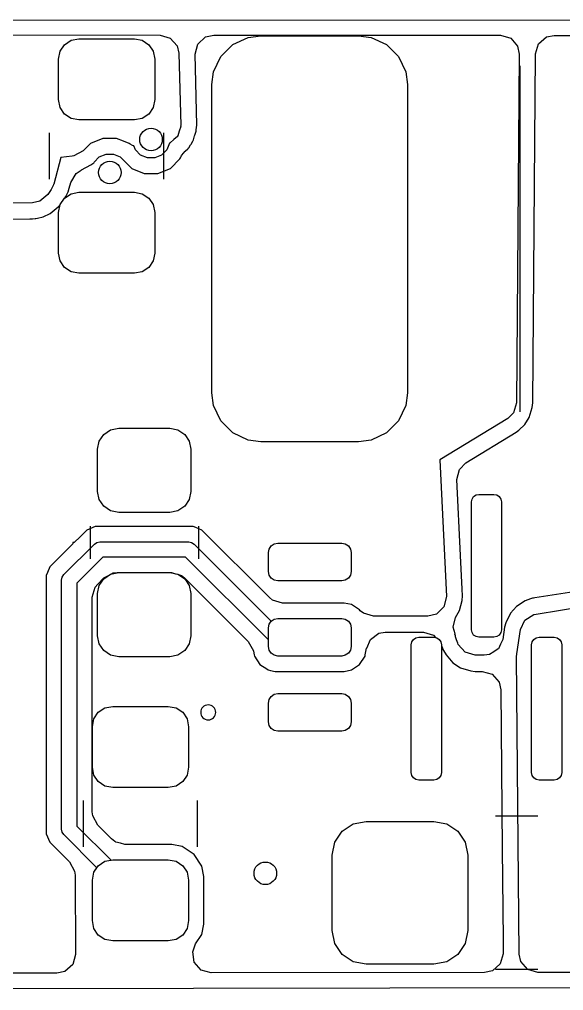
# Model space of a CAD drawing. Extents: x -28 to 34.6, y -6.7 to 48.3.
# Drawn here: x -17.82 to -14.2, y 41.79 to 48.25 of the extents above; entities that cross this region are included whole.
import ezdxf

# ---------------------------------------------------------------- set-up
doc = ezdxf.new("R2010")
doc.units = 0
doc.layers.add('BLACK', color=7, linetype='CONTINUOUS')

msp = doc.modelspace()

# ---------------------------------------------------------------- linework, layer by layer
at = {"layer": 'BLACK', "linetype": 'CONTINUOUS'}
for p, q in [((-21.654562, 48.2501), (-9.715668, 48.241502)), ((-18.665668, 48.147449), (-16.884379, 48.146166)), ((-17.47733, 48.111226), (-17.425668, 48.121502)), ((-17.47733, 48.111226), (-17.425668, 48.121502)), ((-17.425668, 48.121502), (-17.055668, 48.121502)), ((-17.425668, 48.121502), (-17.055668, 48.121502)), ((-17.055668, 48.121502), (-17.004006, 48.111226)), ((-17.055668, 48.121502), (-17.004006, 48.111226)), ((-16.884379, 48.146166), (-16.817359, 48.126434)), ((-16.817359, 48.126434), (-16.771643, 48.073597)), ((-16.635215, 48.086321), (-16.583572, 48.133382)), ((-16.583572, 48.133382), (-16.529172, 48.14591)), ((-16.529172, 48.14591), (-14.621483, 48.144536)), ((-16.40208, 48.082726), (-16.299784, 48.130428)), ((-16.40208, 48.082726), (-16.299784, 48.130428)), ((-16.299784, 48.130428), (-16.215668, 48.141502)), ((-16.299784, 48.130428), (-16.215668, 48.141502)), ((-16.215668, 48.141502), (-15.565668, 48.141502)), ((-16.215668, 48.141502), (-15.565668, 48.141502)), ((-15.565668, 48.141502), (-15.481552, 48.130428)), ((-15.565668, 48.141502), (-15.481552, 48.130428)), ((-15.481552, 48.130428), (-15.379256, 48.082726)), ((-15.481552, 48.130428), (-15.379256, 48.082726)), ((-14.621483, 48.144536), (-14.554459, 48.124803)), ((-14.554459, 48.124803), (-14.508743, 48.071966)), ((-14.370272, 48.088108), (-14.317123, 48.133461)), ((-14.317123, 48.133461), (-14.266382, 48.14428)), ((-14.266382, 48.14428), (-11.778798, 48.142489)), ((-17.550392, 48.038164), (-17.521127, 48.081961)), ((-17.550392, 48.038164), (-17.521127, 48.081961)), ((-17.521127, 48.081961), (-17.47733, 48.111226)), ((-17.521127, 48.081961), (-17.47733, 48.111226)), ((-17.004006, 48.111226), (-16.960209, 48.081961)), ((-17.004006, 48.111226), (-16.960209, 48.081961)), ((-16.960209, 48.081961), (-16.930944, 48.038164)), ((-16.960209, 48.081961), (-16.930944, 48.038164)), ((-16.771643, 48.073597), (-16.760513, 48.025266)), ((-16.653218, 48.018813), (-16.635215, 48.086321)), ((-16.481892, 48.002914), (-16.40208, 48.082726)), ((-16.481892, 48.002914), (-16.40208, 48.082726)), ((-15.379256, 48.082726), (-15.299444, 48.002914)), ((-15.379256, 48.082726), (-15.299444, 48.002914)), ((-14.508743, 48.071966), (-14.497578, 48.019597)), ((-14.390463, 48.021219), (-14.370272, 48.088108)), ((-17.560668, 47.986502), (-17.550392, 48.038164)), ((-17.560668, 47.986502), (-17.550392, 48.038164)), ((-16.930944, 48.038164), (-16.920668, 47.986502)), ((-16.930944, 48.038164), (-16.920668, 47.986502)), ((-16.760513, 48.025266), (-16.748474, 47.54372)), ((-16.641407, 47.546397), (-16.653218, 48.018813)), ((-16.529594, 47.900618), (-16.481892, 48.002914)), ((-16.529594, 47.900618), (-16.481892, 48.002914)), ((-15.299444, 48.002914), (-15.251742, 47.900618)), ((-15.299444, 48.002914), (-15.251742, 47.900618)), ((-14.497578, 48.019597), (-14.515145, 45.700622)), ((-14.408048, 45.699811), (-14.390481, 48.018786)), ((-14.390482, 48.01879), (-14.390463, 48.021219)), ((-14.390481, 48.018786), (-14.390482, 48.01879)), ((-17.560668, 47.716502), (-17.560668, 47.986502)), ((-17.560668, 47.716502), (-17.560668, 47.986502)), ((-16.920668, 47.986502), (-16.920668, 47.716502)), ((-16.920668, 47.986502), (-16.920668, 47.716502)), ((-14.490668, 45.641502), (-14.490668, 47.941502)), ((-16.540668, 47.816502), (-16.529594, 47.900618)), ((-16.540668, 47.816502), (-16.529594, 47.900618)), ((-15.251742, 47.900618), (-15.240668, 47.816502)), ((-15.251742, 47.900618), (-15.240668, 47.816502)), ((-16.540668, 45.766502), (-16.540668, 47.816502)), ((-16.540668, 45.766502), (-16.540668, 47.816502)), ((-15.240668, 47.816502), (-15.240668, 45.766502)), ((-15.240668, 47.816502), (-15.240668, 45.766502)), ((-17.550392, 47.66484), (-17.560668, 47.716502)), ((-17.550392, 47.66484), (-17.560668, 47.716502)), ((-17.521127, 47.621043), (-17.550392, 47.66484)), ((-17.521127, 47.621043), (-17.550392, 47.66484)), ((-16.930944, 47.66484), (-16.960209, 47.621043)), ((-16.930944, 47.66484), (-16.960209, 47.621043)), ((-16.920668, 47.716502), (-16.930944, 47.66484)), ((-16.920668, 47.716502), (-16.930944, 47.66484)), ((-17.47733, 47.591778), (-17.521127, 47.621043)), ((-17.47733, 47.591778), (-17.521127, 47.621043)), ((-16.960209, 47.621043), (-17.004006, 47.591778)), ((-16.960209, 47.621043), (-17.004006, 47.591778)), ((-17.425668, 47.581502), (-17.47733, 47.591778)), ((-17.425668, 47.581502), (-17.47733, 47.591778)), ((-17.055668, 47.581502), (-17.425668, 47.581502)), ((-17.055668, 47.581502), (-17.425668, 47.581502)), ((-17.004006, 47.591778), (-17.055668, 47.581502)), ((-17.004006, 47.591778), (-17.055668, 47.581502)), ((-16.748456, 47.538333), (-16.758145, 47.507455)), ((-16.748474, 47.54372), (-16.749193, 47.541025)), ((-16.749193, 47.541025), (-16.748456, 47.538333)), ((-16.644993, 47.516112), (-16.641407, 47.546397)), ((-17.620668, 47.187861), (-17.620668, 47.495143)), ((-16.860668, 47.187861), (-16.860668, 47.495143)), ((-16.769374, 47.471668), (-16.794218, 47.450932)), ((-16.768539, 47.474332), (-16.769374, 47.471668)), ((-16.766477, 47.47621), (-16.768539, 47.474332)), ((-16.758145, 47.507455), (-16.766477, 47.47621)), ((-16.662993, 47.448614), (-16.655944, 47.475051)), ((-16.655944, 47.475051), (-16.654454, 47.480183)), ((-16.654454, 47.480183), (-16.64627, 47.506265)), ((-16.646271, 47.506265), (-16.646269, 47.506268)), ((-16.64627, 47.506265), (-16.646271, 47.506265)), ((-16.646269, 47.506272), (-16.645387, 47.511697)), ((-16.646269, 47.506268), (-16.646269, 47.506272)), ((-16.645514, 47.511712), (-16.644993, 47.516112)), ((-16.645387, 47.511697), (-16.645514, 47.511712)), ((-17.348865, 47.424383), (-17.396818, 47.376431)), ((-17.265398, 47.458957), (-17.348865, 47.424383)), ((-17.265396, 47.458957), (-17.265398, 47.458957)), ((-17.17505, 47.458957), (-17.265396, 47.458957)), ((-17.175049, 47.458957), (-17.17505, 47.458957)), ((-17.129397, 47.440047), (-17.175049, 47.458957)), ((-17.091581, 47.424383), (-17.129397, 47.440047)), ((-17.091577, 47.424381), (-17.091581, 47.424383)), ((-17.08446, 47.419626), (-17.091577, 47.424381)), ((-17.069157, 47.410905), (-17.08446, 47.419626)), ((-17.061002, 47.409579), (-17.069157, 47.410905)), ((-17.049602, 47.382056), (-17.061002, 47.409579)), ((-16.823181, 47.42685), (-16.841734, 47.382056)), ((-16.823014, 47.426895), (-16.823181, 47.42685)), ((-16.821526, 47.428138), (-16.823014, 47.426895)), ((-16.818121, 47.429149), (-16.821526, 47.428138)), ((-16.794218, 47.450932), (-16.818121, 47.429149)), ((-16.694361, 47.397028), (-16.682599, 47.416373)), ((-16.682599, 47.416373), (-16.679761, 47.420823)), ((-16.679761, 47.420823), (-16.667177, 47.439635)), ((-16.667177, 47.439635), (-16.667174, 47.439648)), ((-16.667174, 47.439648), (-16.665128, 47.443916)), ((-16.665128, 47.443916), (-16.664518, 47.445043)), ((-16.664518, 47.445043), (-16.662996, 47.448608)), ((-16.662996, 47.44861), (-16.662993, 47.448614)), ((-16.662996, 47.448608), (-16.662996, 47.44861)), ((-17.458142, 47.342947), (-17.469116, 47.341072)), ((-17.396818, 47.376431), (-17.458142, 47.342947)), ((-17.289669, 47.335791), (-17.244609, 47.354455)), ((-17.244609, 47.354455), (-17.195837, 47.354455)), ((-17.195837, 47.354455), (-17.150777, 47.335791)), ((-17.015114, 47.347568), (-17.049602, 47.382056)), ((-16.970054, 47.328904), (-17.015114, 47.347568)), ((-16.876222, 47.347568), (-16.921282, 47.328904)), ((-16.841734, 47.382056), (-16.876222, 47.347568)), ((-16.744608, 47.337953), (-16.743023, 47.344413)), ((-16.743023, 47.344413), (-16.727605, 47.362693)), ((-16.727605, 47.362693), (-16.721137, 47.372102)), ((-16.721137, 47.372102), (-16.718292, 47.374802)), ((-16.718292, 47.374802), (-16.700746, 47.389445)), ((-16.700746, 47.389445), (-16.697081, 47.394927)), ((-16.697081, 47.394927), (-16.696619, 47.395366)), ((-16.696619, 47.395366), (-16.696423, 47.39515)), ((-16.696423, 47.39515), (-16.694361, 47.397028)), ((-17.545669, 47.331503), (-17.592661, 47.155281)), ((-17.469116, 47.341072), (-17.545669, 47.331503)), ((-17.406816, 47.248947), (-17.345492, 47.282431)), ((-17.345492, 47.282431), (-17.325899, 47.297098)), ((-17.325899, 47.297098), (-17.324157, 47.301303)), ((-17.324157, 47.301303), (-17.289669, 47.335791)), ((-17.150777, 47.335791), (-17.116289, 47.301303)), ((-17.116289, 47.301303), (-17.116043, 47.300709)), ((-17.116043, 47.300709), (-17.07431, 47.258976)), ((-16.921282, 47.328904), (-16.970054, 47.328904)), ((-16.817026, 47.258976), (-16.753142, 47.32286)), ((-16.753142, 47.32286), (-16.750354, 47.329592)), ((-16.750354, 47.329592), (-16.744608, 47.337953)), ((-17.478843, 47.166443), (-17.442551, 47.226146)), ((-17.442551, 47.226146), (-17.409259, 47.247865)), ((-17.409259, 47.247865), (-17.406832, 47.248942)), ((-17.406832, 47.248942), (-17.406816, 47.248947)), ((-17.07431, 47.258976), (-16.990841, 47.224402)), ((-16.990841, 47.224402), (-16.990839, 47.224402)), ((-16.990839, 47.224402), (-16.900497, 47.224402)), ((-16.900497, 47.224402), (-16.900495, 47.224402)), ((-16.900495, 47.224402), (-16.817026, 47.258976)), ((-17.594139, 47.15018), (-17.609371, 47.118342)), ((-17.594105, 47.15209), (-17.594139, 47.15018)), ((-17.592661, 47.155281), (-17.594105, 47.15209)), ((-17.489177, 47.127686), (-17.478843, 47.166443)), ((-17.631058, 47.085884), (-17.684669, 47.041078)), ((-17.609371, 47.118342), (-17.631058, 47.085884)), ((-17.521127, 47.061961), (-17.47733, 47.091226)), ((-17.521127, 47.061961), (-17.47733, 47.091226)), ((-17.512758, 47.07212), (-17.497526, 47.103958)), ((-17.497526, 47.103958), (-17.497525, 47.103964)), ((-17.497525, 47.103964), (-17.49543, 47.109905)), ((-17.49543, 47.109905), (-17.494982, 47.111423)), ((-17.494982, 47.111423), (-17.489177, 47.127686)), ((-17.47733, 47.091226), (-17.425668, 47.101502)), ((-17.47733, 47.091226), (-17.425668, 47.101502)), ((-17.425668, 47.101502), (-17.055668, 47.101502)), ((-17.425668, 47.101502), (-17.055668, 47.101502)), ((-17.055668, 47.101502), (-17.004006, 47.091226)), ((-17.055668, 47.101502), (-17.004006, 47.091226)), ((-17.004006, 47.091226), (-16.960209, 47.061961)), ((-17.004006, 47.091226), (-16.960209, 47.061961)), ((-17.733323, 47.030776), (-20.585668, 47.011503)), ((-17.684669, 47.041078), (-17.733323, 47.030776)), ((-17.550392, 47.018164), (-17.521127, 47.061961)), ((-17.550392, 47.018164), (-17.521127, 47.061961)), ((-17.550392, 47.018164), (-17.521127, 47.061961)), ((-17.521127, 47.061961), (-17.516957, 47.064748)), ((-17.516957, 47.064748), (-17.512758, 47.07212)), ((-16.960209, 47.061961), (-16.930944, 47.018164)), ((-16.960209, 47.061961), (-16.930944, 47.018164)), ((-17.662484, 46.936301), (-17.615988, 46.9589)), ((-17.615988, 46.9589), (-17.562377, 47.003706)), ((-17.562377, 47.003706), (-17.550677, 47.016732)), ((-17.560668, 46.966502), (-17.550392, 47.018164)), ((-17.560668, 46.966502), (-17.550392, 47.018164)), ((-17.560668, 46.696502), (-17.560668, 46.966502)), ((-17.560668, 46.696502), (-17.560668, 46.966502)), ((-17.550677, 47.016732), (-17.550392, 47.018164)), ((-16.930944, 47.018164), (-16.920668, 46.966502)), ((-16.930944, 47.018164), (-16.920668, 46.966502)), ((-16.920668, 46.966502), (-16.920668, 46.696502)), ((-16.920668, 46.966502), (-16.920668, 46.696502)), ((-19.004201, 46.915087), (-17.750552, 46.923557)), ((-17.750552, 46.923557), (-17.732597, 46.923678)), ((-17.732597, 46.923678), (-17.732596, 46.923678)), ((-17.732596, 46.923678), (-17.715454, 46.925533)), ((-17.715454, 46.925533), (-17.711138, 46.925999)), ((-17.711138, 46.925999), (-17.71113, 46.926001)), ((-17.71113, 46.926001), (-17.711128, 46.926001)), ((-17.711128, 46.926001), (-17.700571, 46.928237)), ((-17.700571, 46.928237), (-17.662484, 46.936301)), ((-17.550392, 46.64484), (-17.560668, 46.696502)), ((-17.550392, 46.64484), (-17.560668, 46.696502)), ((-16.920668, 46.696502), (-16.930944, 46.64484)), ((-16.920668, 46.696502), (-16.930944, 46.64484)), ((-17.521127, 46.601043), (-17.550392, 46.64484)), ((-17.521127, 46.601043), (-17.550392, 46.64484)), ((-16.930944, 46.64484), (-16.960209, 46.601043)), ((-16.930944, 46.64484), (-16.960209, 46.601043)), ((-17.47733, 46.571778), (-17.521127, 46.601043)), ((-17.47733, 46.571778), (-17.521127, 46.601043)), ((-17.425668, 46.561502), (-17.47733, 46.571778)), ((-17.425668, 46.561502), (-17.47733, 46.571778)), ((-17.004006, 46.571778), (-17.055668, 46.561502)), ((-17.004006, 46.571778), (-17.055668, 46.561502)), ((-16.960209, 46.601043), (-17.004006, 46.571778)), ((-16.960209, 46.601043), (-17.004006, 46.571778)), ((-17.055668, 46.561502), (-17.425668, 46.561502)), ((-17.055668, 46.561502), (-17.425668, 46.561502)), ((-16.529594, 45.682386), (-16.540668, 45.766502)), ((-16.529594, 45.682386), (-16.540668, 45.766502)), ((-15.240668, 45.766502), (-15.251742, 45.682386)), ((-15.240668, 45.766502), (-15.251742, 45.682386)), ((-16.481892, 45.58009), (-16.529594, 45.682386)), ((-16.481892, 45.58009), (-16.529594, 45.682386)), ((-15.251742, 45.682386), (-15.299444, 45.58009)), ((-15.251742, 45.682386), (-15.299444, 45.58009)), ((-14.515145, 45.700622), (-14.535336, 45.633733)), ((-14.432805, 45.602783), (-14.412614, 45.669672)), ((-14.412614, 45.669672), (-14.408048, 45.699811)), ((-14.535336, 45.633733), (-14.574733, 45.5956)), ((-14.460849, 45.556777), (-14.432805, 45.602783)), ((-16.40208, 45.500278), (-16.481892, 45.58009)), ((-16.40208, 45.500278), (-16.481892, 45.58009)), ((-15.299444, 45.58009), (-15.379256, 45.500278)), ((-15.299444, 45.58009), (-15.379256, 45.500278)), ((-14.574733, 45.5956), (-15.025668, 45.321502)), ((-14.500246, 45.518644), (-14.460849, 45.556777)), ((-17.290011, 45.445078), (-17.259663, 45.490497)), ((-17.290011, 45.445078), (-17.259663, 45.490497)), ((-17.259663, 45.490497), (-17.214244, 45.520845)), ((-17.259663, 45.490497), (-17.214244, 45.520845)), ((-17.214244, 45.520845), (-17.160668, 45.531502)), ((-17.214244, 45.520845), (-17.160668, 45.531502)), ((-17.160668, 45.531502), (-16.820668, 45.531502)), ((-17.160668, 45.531502), (-16.820668, 45.531502)), ((-16.820668, 45.531502), (-16.767092, 45.520845)), ((-16.820668, 45.531502), (-16.767092, 45.520845)), ((-16.767092, 45.520845), (-16.721673, 45.490497)), ((-16.767092, 45.520845), (-16.721673, 45.490497)), ((-16.721673, 45.490497), (-16.691325, 45.445078)), ((-16.721673, 45.490497), (-16.691325, 45.445078)), ((-16.299784, 45.452576), (-16.40208, 45.500278)), ((-16.299784, 45.452576), (-16.40208, 45.500278)), ((-15.379256, 45.500278), (-15.481552, 45.452576)), ((-15.379256, 45.500278), (-15.481552, 45.452576)), ((-14.852648, 45.30134), (-14.519104, 45.504081)), ((-14.519104, 45.504081), (-14.500246, 45.518644)), ((-17.300668, 45.391502), (-17.290011, 45.445078)), ((-17.300668, 45.391502), (-17.290011, 45.445078)), ((-16.691325, 45.445078), (-16.680668, 45.391502)), ((-16.691325, 45.445078), (-16.680668, 45.391502)), ((-16.215668, 45.441502), (-16.299784, 45.452576)), ((-16.215668, 45.441502), (-16.299784, 45.452576)), ((-15.565668, 45.441502), (-16.215668, 45.441502)), ((-15.565668, 45.441502), (-16.215668, 45.441502)), ((-15.481552, 45.452576), (-15.565668, 45.441502)), ((-15.481552, 45.452576), (-15.565668, 45.441502)), ((-17.300668, 45.111502), (-17.300668, 45.391502)), ((-17.300668, 45.111502), (-17.300668, 45.391502)), ((-16.680668, 45.391502), (-16.680668, 45.111502)), ((-16.680668, 45.391502), (-16.680668, 45.111502)), ((-15.025668, 45.321502), (-14.981916, 44.411457)), ((-14.895654, 45.257333), (-14.852648, 45.30134)), ((-14.912096, 45.189428), (-14.895654, 45.257333)), ((-14.887887, 44.685887), (-14.912096, 45.189428)), ((-17.290011, 45.057926), (-17.300668, 45.111502)), ((-17.290011, 45.057926), (-17.300668, 45.111502)), ((-16.680668, 45.111502), (-16.691325, 45.057926)), ((-16.680668, 45.111502), (-16.691325, 45.057926)), ((-14.801023, 45.076857), (-14.784802, 45.087696)), ((-14.801023, 45.076857), (-14.784802, 45.087696)), ((-14.784802, 45.087696), (-14.765668, 45.091502)), ((-14.784802, 45.087696), (-14.765668, 45.091502)), ((-14.765668, 45.091502), (-14.665668, 45.091502)), ((-14.765668, 45.091502), (-14.665668, 45.091502)), ((-14.665668, 45.091502), (-14.646534, 45.087696)), ((-14.665668, 45.091502), (-14.646534, 45.087696)), ((-14.646534, 45.087696), (-14.630313, 45.076857)), ((-14.646534, 45.087696), (-14.630313, 45.076857)), ((-17.259663, 45.012507), (-17.290011, 45.057926)), ((-17.259663, 45.012507), (-17.290011, 45.057926)), ((-16.691325, 45.057926), (-16.721673, 45.012507)), ((-16.691325, 45.057926), (-16.721673, 45.012507)), ((-14.815668, 45.041502), (-14.811862, 45.060636)), ((-14.815668, 45.041502), (-14.811862, 45.060636)), ((-14.815668, 44.191502), (-14.815668, 45.041502)), ((-14.815668, 44.191502), (-14.815668, 45.041502)), ((-14.811862, 45.060636), (-14.801023, 45.076857)), ((-14.811862, 45.060636), (-14.801023, 45.076857)), ((-14.630313, 45.076857), (-14.619474, 45.060636)), ((-14.630313, 45.076857), (-14.619474, 45.060636)), ((-14.619474, 45.060636), (-14.615668, 45.041502)), ((-14.619474, 45.060636), (-14.615668, 45.041502)), ((-14.615668, 45.041502), (-14.615668, 44.191502)), ((-14.615668, 45.041502), (-14.615668, 44.191502)), ((-17.214244, 44.982159), (-17.259663, 45.012507)), ((-17.214244, 44.982159), (-17.259663, 45.012507)), ((-17.160668, 44.971502), (-17.214244, 44.982159)), ((-17.160668, 44.971502), (-17.214244, 44.982159)), ((-16.820668, 44.971502), (-17.160668, 44.971502)), ((-16.820668, 44.971502), (-17.160668, 44.971502)), ((-16.767092, 44.982159), (-16.820668, 44.971502)), ((-16.767092, 44.982159), (-16.820668, 44.971502)), ((-16.721673, 45.012507), (-16.767092, 44.982159)), ((-16.721673, 45.012507), (-16.767092, 44.982159)), ((-17.372691, 44.854525), (-17.417756, 44.809461)), ((-17.372689, 44.854526), (-17.372691, 44.854525)), ((-17.316499, 44.877801), (-17.372689, 44.854526)), ((-17.350668, 44.879337), (-17.350668, 44.663666)), ((-17.316495, 44.877802), (-17.316499, 44.877801)), ((-17.316494, 44.877802), (-17.316495, 44.877802)), ((-17.255667, 44.877802), (-17.316494, 44.877802)), ((-16.664842, 44.877802), (-17.255667, 44.877802)), ((-16.664841, 44.877802), (-16.664842, 44.877802)), ((-16.648386, 44.870987), (-16.664841, 44.877802)), ((-16.648383, 44.870985), (-16.648386, 44.870987)), ((-16.608645, 44.854525), (-16.648383, 44.870985)), ((-16.630668, 44.879338), (-16.630668, 44.663667)), ((-16.608644, 44.854524), (-16.608645, 44.854525)), ((-16.159042, 44.404921), (-16.608644, 44.854524)), ((-17.524989, 44.557835), (-17.322001, 44.760823)), ((-17.465602, 44.761617), (-17.502265, 44.724953)), ((-17.456089, 44.771129), (-17.465668, 44.771502)), ((-17.465668, 44.771502), (-17.465602, 44.761617)), ((-17.417756, 44.809461), (-17.456089, 44.771129)), ((-17.322001, 44.760823), (-17.305521, 44.771835)), ((-17.305521, 44.771835), (-17.30552, 44.771835)), ((-17.30552, 44.771835), (-17.28608, 44.775702)), ((-17.28608, 44.775702), (-16.695256, 44.775702)), ((-16.695256, 44.775702), (-16.675816, 44.771835)), ((-16.675816, 44.771835), (-16.659335, 44.760823)), ((-16.659335, 44.760823), (-16.14697, 44.248458)), ((-16.147362, 44.748196), (-16.127086, 44.761744)), ((-16.147362, 44.748196), (-16.127086, 44.761744)), ((-16.127086, 44.761744), (-16.103168, 44.766502)), ((-16.127086, 44.761744), (-16.103168, 44.766502)), ((-16.103168, 44.766502), (-15.678168, 44.766502)), ((-16.103168, 44.766502), (-15.678168, 44.766502)), ((-15.678168, 44.766502), (-15.65425, 44.761744)), ((-15.678168, 44.766502), (-15.65425, 44.761744)), ((-15.65425, 44.761744), (-15.633974, 44.748196)), ((-15.65425, 44.761744), (-15.633974, 44.748196)), ((-17.502268, 44.724952), (-17.618689, 44.608529)), ((-17.502265, 44.724953), (-17.502268, 44.724952)), ((-16.165668, 44.704002), (-16.16091, 44.72792)), ((-16.165668, 44.704002), (-16.16091, 44.72792)), ((-16.165668, 44.579002), (-16.165668, 44.704002)), ((-16.165668, 44.579002), (-16.165668, 44.704002)), ((-16.16091, 44.72792), (-16.147362, 44.748196)), ((-16.16091, 44.72792), (-16.147362, 44.748196)), ((-15.633974, 44.748196), (-15.620426, 44.72792)), ((-15.633974, 44.748196), (-15.620426, 44.72792)), ((-15.620426, 44.72792), (-15.615668, 44.704002)), ((-15.620426, 44.72792), (-15.615668, 44.704002)), ((-15.615668, 44.704002), (-15.615668, 44.579002)), ((-15.615668, 44.704002), (-15.615668, 44.579002)), ((-17.265038, 44.674102), (-17.438268, 44.500872)), ((-16.716298, 44.674102), (-17.265038, 44.674102)), ((-16.165668, 44.123472), (-16.716298, 44.674102)), ((-14.877043, 44.460332), (-14.887887, 44.685887)), ((-17.633819, 44.572001), (-17.641968, 44.55233)), ((-17.618691, 44.608525), (-17.633819, 44.572002)), ((-17.633819, 44.572002), (-17.633819, 44.572001)), ((-17.618689, 44.608529), (-17.618691, 44.608525)), ((-17.214244, 44.560845), (-17.160668, 44.571502)), ((-17.214244, 44.560845), (-17.160668, 44.571502)), ((-17.212265, 44.561239), (-17.197743, 44.569168)), ((-17.197743, 44.569168), (-17.171385, 44.572002)), ((-17.171385, 44.572002), (-16.809952, 44.572002)), ((-17.160668, 44.571502), (-16.820668, 44.571502)), ((-17.160668, 44.571502), (-16.820668, 44.571502)), ((-16.820668, 44.571502), (-16.767092, 44.560845)), ((-16.820668, 44.571502), (-16.767092, 44.560845)), ((-16.809952, 44.572002), (-16.78217, 44.563845)), ((-16.16091, 44.555084), (-16.165668, 44.579002)), ((-16.16091, 44.555084), (-16.165668, 44.579002)), ((-15.615668, 44.579002), (-15.620426, 44.555084)), ((-15.615668, 44.579002), (-15.620426, 44.555084)), ((-17.641968, 44.55233), (-17.641968, 44.552328)), ((-17.641968, 44.552328), (-17.641968, 42.895315)), ((-17.539868, 44.521914), (-17.536001, 44.541354)), ((-17.539868, 42.864902), (-17.539868, 44.521914)), ((-17.536001, 44.541354), (-17.524989, 44.557835)), ((-17.438268, 44.500872), (-17.438268, 42.885944)), ((-17.299849, 44.4949), (-17.259066, 44.535683)), ((-17.290011, 44.485078), (-17.259663, 44.530497)), ((-17.290011, 44.485078), (-17.259663, 44.530497)), ((-17.259663, 44.530497), (-17.214244, 44.560845)), ((-17.259663, 44.530497), (-17.214244, 44.560845)), ((-17.259066, 44.535683), (-17.219872, 44.557086)), ((-17.219872, 44.557086), (-17.214244, 44.560845)), ((-17.214244, 44.560845), (-17.212265, 44.561239)), ((-16.78217, 44.563845), (-16.767092, 44.560845)), ((-16.767092, 44.560845), (-16.763279, 44.558298)), ((-16.767092, 44.560845), (-16.721673, 44.530497)), ((-16.767092, 44.560845), (-16.721673, 44.530497)), ((-16.763279, 44.558298), (-16.742913, 44.552317)), ((-16.742913, 44.552317), (-16.722271, 44.535683)), ((-16.722271, 44.535683), (-16.298932, 44.112345)), ((-16.721673, 44.530497), (-16.691325, 44.485078)), ((-16.721673, 44.530497), (-16.691325, 44.485078)), ((-16.147362, 44.534808), (-16.16091, 44.555084)), ((-16.147362, 44.534808), (-16.16091, 44.555084)), ((-16.127086, 44.52126), (-16.147362, 44.534808)), ((-16.127086, 44.52126), (-16.147362, 44.534808)), ((-16.103168, 44.516502), (-16.127086, 44.52126)), ((-16.103168, 44.516502), (-16.127086, 44.52126)), ((-15.678168, 44.516502), (-16.103168, 44.516502)), ((-15.678168, 44.516502), (-16.103168, 44.516502)), ((-15.65425, 44.52126), (-15.678168, 44.516502)), ((-15.65425, 44.52126), (-15.678168, 44.516502)), ((-15.633974, 44.534808), (-15.65425, 44.52126)), ((-15.633974, 44.534808), (-15.65425, 44.52126)), ((-15.620426, 44.555084), (-15.633974, 44.534808)), ((-15.620426, 44.555084), (-15.633974, 44.534808)), ((-17.336168, 44.407219), (-17.316483, 44.474258)), ((-17.316483, 44.474258), (-17.299849, 44.4949)), ((-17.300668, 44.431502), (-17.290011, 44.485078)), ((-17.300668, 44.431502), (-17.290011, 44.485078)), ((-16.691325, 44.485078), (-16.680668, 44.431502)), ((-16.691325, 44.485078), (-16.680668, 44.431502)), ((-14.87494, 44.4166), (-14.877043, 44.460332)), ((-14.077999, 44.453066), (-14.394293, 44.40286)), ((-17.336168, 42.979598), (-17.336168, 44.407219)), ((-17.300668, 44.151502), (-17.300668, 44.431502)), ((-17.300668, 44.151502), (-17.300668, 44.431502)), ((-16.680668, 44.431502), (-16.680668, 44.151502)), ((-16.680668, 44.431502), (-16.680668, 44.151502)), ((-16.1384, 44.388287), (-16.159042, 44.404921)), ((-16.071361, 44.368602), (-16.1384, 44.388287)), ((-14.981916, 44.411457), (-14.998359, 44.343549)), ((-14.894267, 44.318345), (-14.877824, 44.386253)), ((-14.877824, 44.386253), (-14.87494, 44.4166)), ((-14.45764, 44.383201), (-14.51679, 44.346008)), ((-14.423654, 44.397131), (-14.45764, 44.383201)), ((-14.409351, 44.400279), (-14.423654, 44.397131)), ((-14.406229, 44.40087), (-14.409351, 44.400279)), ((-14.403113, 44.40146), (-14.406229, 44.40087)), ((-14.394293, 44.40286), (-14.403113, 44.40146)), ((-15.661951, 44.368602), (-16.071361, 44.368602)), ((-15.613949, 44.359054), (-15.661951, 44.368602)), ((-15.613942, 44.359051), (-15.613949, 44.359054)), ((-15.5595, 44.322675), (-15.613942, 44.359051)), ((-15.55465, 44.317824), (-15.5595, 44.322675)), ((-15.534005, 44.301187), (-15.55465, 44.317824)), ((-14.998359, 44.343549), (-15.048904, 44.295311)), ((-14.920642, 44.272617), (-14.894267, 44.318345)), ((-14.516792, 44.346005), (-14.556754, 44.300795)), ((-14.51679, 44.346008), (-14.516792, 44.346005)), ((-14.386323, 44.295684), (-14.061206, 44.34729)), ((-16.16091, 44.22792), (-16.147362, 44.248196)), ((-16.16091, 44.22792), (-16.147362, 44.248196)), ((-16.147362, 44.248196), (-16.127086, 44.261744)), ((-16.147362, 44.248196), (-16.127086, 44.261744)), ((-16.14697, 44.248458), (-16.127086, 44.261744)), ((-16.127086, 44.261744), (-16.103168, 44.266502)), ((-16.127086, 44.261744), (-16.103168, 44.266502)), ((-16.127086, 44.261744), (-16.103168, 44.266502)), ((-16.103168, 44.266502), (-15.678168, 44.266502)), ((-16.103168, 44.266502), (-15.678168, 44.266502)), ((-16.103168, 44.266502), (-15.678168, 44.266502)), ((-15.678168, 44.266502), (-15.65425, 44.261744)), ((-15.678168, 44.266502), (-15.65425, 44.261744)), ((-15.678168, 44.266502), (-15.65425, 44.261744)), ((-15.65425, 44.261744), (-15.633974, 44.248196)), ((-15.65425, 44.261744), (-15.633974, 44.248196)), ((-15.65425, 44.261744), (-15.633974, 44.248196)), ((-15.633974, 44.248196), (-15.620426, 44.22792)), ((-15.633974, 44.248196), (-15.620426, 44.22792)), ((-15.633974, 44.248196), (-15.620426, 44.22792)), ((-15.466966, 44.281502), (-15.534005, 44.301187)), ((-15.105773, 44.281502), (-15.466966, 44.281502)), ((-15.048904, 44.295311), (-15.105773, 44.281502)), ((-14.937207, 44.208422), (-14.920642, 44.272617)), ((-14.556754, 44.300795), (-14.586405, 44.237526)), ((-14.489426, 44.192079), (-14.459778, 44.255342)), ((-14.459778, 44.255342), (-14.40063, 44.292535)), ((-14.40063, 44.292535), (-14.386323, 44.295684)), ((-16.165668, 44.204002), (-16.16091, 44.22792)), ((-16.165668, 44.204002), (-16.16091, 44.22792)), ((-16.165668, 44.079002), (-16.165668, 44.204002)), ((-16.165668, 44.079002), (-16.165668, 44.204002)), ((-15.620426, 44.22792), (-15.615668, 44.204002)), ((-15.620426, 44.22792), (-15.615668, 44.204002)), ((-15.620426, 44.22792), (-15.615668, 44.204002)), ((-15.615668, 44.204002), (-15.615668, 44.079002)), ((-15.615668, 44.204002), (-15.615668, 44.079002)), ((-15.615668, 44.204002), (-15.615668, 44.079002)), ((-14.923203, 44.163736), (-14.937207, 44.208422)), ((-14.811862, 44.172368), (-14.815668, 44.191502)), ((-14.811862, 44.172368), (-14.815668, 44.191502)), ((-14.615668, 44.191502), (-14.619474, 44.172368)), ((-14.615668, 44.191502), (-14.619474, 44.172368)), ((-14.595283, 44.208357), (-14.607853, 44.126647)), ((-14.586405, 44.237526), (-14.595283, 44.208357)), ((-14.514142, 44.031422), (-14.489426, 44.192079)), ((-17.290011, 44.097926), (-17.300668, 44.151502)), ((-17.290011, 44.097926), (-17.300668, 44.151502)), ((-16.680668, 44.151502), (-16.691325, 44.097926)), ((-16.680668, 44.151502), (-16.691325, 44.097926)), ((-16.298932, 44.112345), (-16.265447, 44.051022)), ((-16.165668, 44.079002), (-16.165668, 44.123472)), ((-15.51118, 44.068526), (-15.487432, 44.127342)), ((-15.487432, 44.127342), (-15.430398, 44.167702)), ((-15.430398, 44.167702), (-15.390188, 44.174402)), ((-15.390188, 44.174402), (-15.134086, 44.174402)), ((-15.211862, 44.110636), (-15.201023, 44.126857)), ((-15.211862, 44.110636), (-15.201023, 44.126857)), ((-15.201023, 44.126857), (-15.184802, 44.137696)), ((-15.201023, 44.126857), (-15.184802, 44.137696)), ((-15.184802, 44.137696), (-15.165668, 44.141502)), ((-15.184802, 44.137696), (-15.165668, 44.141502)), ((-15.165668, 44.141502), (-15.065668, 44.141502)), ((-15.165668, 44.141502), (-15.065668, 44.141502)), ((-15.134086, 44.174402), (-15.067047, 44.154717)), ((-15.067047, 44.154717), (-15.053499, 44.139082)), ((-15.065668, 44.141502), (-15.046534, 44.137696)), ((-15.065668, 44.141502), (-15.046534, 44.137696)), ((-15.053499, 44.139082), (-15.046534, 44.137696)), ((-15.046534, 44.137696), (-15.030313, 44.126857)), ((-15.046534, 44.137696), (-15.030313, 44.126857)), ((-15.046534, 44.137696), (-15.030313, 44.126857)), ((-15.030313, 44.126857), (-15.019474, 44.110636)), ((-15.030313, 44.126857), (-15.019474, 44.110636)), ((-15.030313, 44.126857), (-15.019474, 44.110636)), ((-14.927068, 44.162134), (-14.923203, 44.163736)), ((-14.922396, 44.150853), (-14.927068, 44.162134)), ((-14.922393, 44.150849), (-14.922396, 44.150853)), ((-14.921227, 44.144986), (-14.922393, 44.150849)), ((-14.915346, 44.124665), (-14.921227, 44.144986)), ((-14.90624, 44.100988), (-14.915346, 44.124665)), ((-14.801023, 44.156147), (-14.811862, 44.172368)), ((-14.801023, 44.156147), (-14.811862, 44.172368)), ((-14.784802, 44.145308), (-14.801023, 44.156147)), ((-14.784802, 44.145308), (-14.801023, 44.156147)), ((-14.765668, 44.141502), (-14.784802, 44.145308)), ((-14.765668, 44.141502), (-14.784802, 44.145308)), ((-14.665668, 44.141502), (-14.765668, 44.141502)), ((-14.665668, 44.141502), (-14.765668, 44.141502)), ((-14.646534, 44.145308), (-14.665668, 44.141502)), ((-14.646534, 44.145308), (-14.665668, 44.141502)), ((-14.630313, 44.156147), (-14.646534, 44.145308)), ((-14.630313, 44.156147), (-14.646534, 44.145308)), ((-14.619474, 44.172368), (-14.630313, 44.156147)), ((-14.619474, 44.172368), (-14.630313, 44.156147)), ((-14.607853, 44.126647), (-14.622421, 44.095562)), ((-14.411862, 44.110636), (-14.401023, 44.126857)), ((-14.411862, 44.110636), (-14.401023, 44.126857)), ((-14.401023, 44.126857), (-14.384802, 44.137696)), ((-14.401023, 44.126857), (-14.384802, 44.137696)), ((-14.384802, 44.137696), (-14.365668, 44.141502)), ((-14.384802, 44.137696), (-14.365668, 44.141502)), ((-14.365668, 44.141502), (-14.265668, 44.141502)), ((-14.365668, 44.141502), (-14.265668, 44.141502)), ((-14.265668, 44.141502), (-14.246534, 44.137696)), ((-14.265668, 44.141502), (-14.246534, 44.137696)), ((-14.246534, 44.137696), (-14.230313, 44.126857)), ((-14.246534, 44.137696), (-14.230313, 44.126857)), ((-14.230313, 44.126857), (-14.219474, 44.110636)), ((-14.230313, 44.126857), (-14.219474, 44.110636)), ((-17.259663, 44.052507), (-17.290011, 44.097926)), ((-17.259663, 44.052507), (-17.290011, 44.097926)), ((-17.214244, 44.022159), (-17.259663, 44.052507)), ((-17.214244, 44.022159), (-17.259663, 44.052507)), ((-16.721673, 44.052507), (-16.767092, 44.022159)), ((-16.721673, 44.052507), (-16.767092, 44.022159)), ((-16.691325, 44.097926), (-16.721673, 44.052507)), ((-16.691325, 44.097926), (-16.721673, 44.052507)), ((-16.265447, 44.051022), (-16.264998, 44.048864)), ((-16.264998, 44.048864), (-16.260024, 44.02386)), ((-16.16091, 44.055084), (-16.165668, 44.079002)), ((-16.16091, 44.055084), (-16.165668, 44.079002)), ((-16.16091, 44.055084), (-16.165668, 44.079002)), ((-16.147362, 44.034808), (-16.16091, 44.055084)), ((-16.147362, 44.034808), (-16.16091, 44.055084)), ((-16.147362, 44.034808), (-16.16091, 44.055084)), ((-15.620426, 44.055084), (-15.633974, 44.034808)), ((-15.620426, 44.055084), (-15.633974, 44.034808)), ((-15.620426, 44.055084), (-15.633974, 44.034808)), ((-15.615668, 44.079002), (-15.620426, 44.055084)), ((-15.615668, 44.079002), (-15.620426, 44.055084)), ((-15.615668, 44.079002), (-15.620426, 44.055084)), ((-15.521311, 44.02386), (-15.512379, 44.068764)), ((-15.512379, 44.068764), (-15.51118, 44.068526)), ((-15.215668, 44.091502), (-15.211862, 44.110636)), ((-15.215668, 44.091502), (-15.211862, 44.110636)), ((-15.215668, 43.241502), (-15.215668, 44.091502)), ((-15.215668, 43.241502), (-15.215668, 44.091502)), ((-15.019474, 44.110636), (-15.015668, 44.091502)), ((-15.019474, 44.110636), (-15.015668, 44.091502)), ((-15.019474, 44.110636), (-15.015668, 44.091502)), ((-15.015668, 44.091502), (-15.015668, 44.08729)), ((-15.015668, 44.091502), (-15.015668, 43.241502)), ((-15.015668, 44.091502), (-15.015668, 43.241502)), ((-15.015668, 44.08729), (-15.015313, 44.086233)), ((-15.015313, 44.086233), (-15.015308, 44.08622)), ((-15.015308, 44.08622), (-15.006297, 44.062789)), ((-15.006297, 44.062789), (-15.006193, 44.06252)), ((-15.006193, 44.06252), (-15.004979, 44.059502)), ((-15.004979, 44.059502), (-15.002033, 44.052493)), ((-15.002033, 44.052493), (-15.002028, 44.052483)), ((-15.002028, 44.052483), (-14.984244, 44.02386)), ((-14.903299, 44.093991), (-14.90624, 44.100988)), ((-14.857544, 44.041187), (-14.903299, 44.093991)), ((-14.637502, 44.063381), (-14.66655, 44.045115)), ((-14.637233, 44.063956), (-14.637502, 44.063381)), ((-14.636698, 44.064299), (-14.637233, 44.063956)), ((-14.622421, 44.095562), (-14.636698, 44.064299)), ((-14.415668, 44.091502), (-14.411862, 44.110636)), ((-14.415668, 44.091502), (-14.411862, 44.110636)), ((-14.415668, 43.241502), (-14.415668, 44.091502)), ((-14.415668, 43.241502), (-14.415668, 44.091502)), ((-14.219474, 44.110636), (-14.215668, 44.091502)), ((-14.219474, 44.110636), (-14.215668, 44.091502)), ((-14.215668, 44.091502), (-14.215668, 43.241502)), ((-14.215668, 44.091502), (-14.215668, 43.241502)), ((-17.160668, 44.011502), (-17.214244, 44.022159)), ((-17.160668, 44.011502), (-17.214244, 44.022159)), ((-16.820668, 44.011502), (-17.160668, 44.011502)), ((-16.820668, 44.011502), (-17.160668, 44.011502)), ((-16.767092, 44.022159), (-16.820668, 44.011502)), ((-16.767092, 44.022159), (-16.820668, 44.011502)), ((-16.260024, 44.02386), (-16.258218, 44.014778)), ((-16.258218, 44.014778), (-16.258217, 44.014775)), ((-16.258217, 44.014775), (-16.221838, 43.960331)), ((-16.127086, 44.02126), (-16.147362, 44.034808)), ((-16.127086, 44.02126), (-16.147362, 44.034808)), ((-16.127086, 44.02126), (-16.147362, 44.034808)), ((-16.103168, 44.016502), (-16.127086, 44.02126)), ((-16.103168, 44.016502), (-16.127086, 44.02126)), ((-16.103168, 44.016502), (-16.127086, 44.02126)), ((-15.678168, 44.016502), (-16.103168, 44.016502)), ((-15.678168, 44.016502), (-16.103168, 44.016502)), ((-15.678168, 44.016502), (-16.103168, 44.016502)), ((-15.65425, 44.02126), (-15.678168, 44.016502)), ((-15.65425, 44.02126), (-15.678168, 44.016502)), ((-15.65425, 44.02126), (-15.678168, 44.016502)), ((-15.633974, 44.034808), (-15.65425, 44.02126)), ((-15.633974, 44.034808), (-15.65425, 44.02126)), ((-15.633974, 44.034808), (-15.65425, 44.02126)), ((-15.559498, 43.960332), (-15.523118, 44.014778)), ((-15.523118, 44.014778), (-15.521311, 44.02386)), ((-14.984244, 44.02386), (-14.984239, 44.023853)), ((-14.984239, 44.023853), (-14.93849, 43.971056)), ((-14.790505, 44.021502), (-14.857544, 44.041187)), ((-14.730411, 44.021502), (-14.790505, 44.021502)), ((-14.696649, 44.026187), (-14.730411, 44.021502)), ((-14.6963, 44.026407), (-14.696649, 44.026187)), ((-14.695476, 44.026525), (-14.6963, 44.026407)), ((-14.66655, 44.045115), (-14.695476, 44.026525)), ((-14.515578, 44.011469), (-14.514142, 44.031422)), ((-14.497689, 42.034737), (-14.515578, 44.011469)), ((-16.221838, 43.960331), (-16.176753, 43.930207)), ((-16.176753, 43.930207), (-16.167392, 43.923952)), ((-16.167392, 43.923952), (-16.167389, 43.923952)), ((-16.167389, 43.923952), (-16.167388, 43.923951)), ((-16.167388, 43.923951), (-16.151244, 43.92074)), ((-16.151244, 43.92074), (-16.119381, 43.914402)), ((-15.661956, 43.914403), (-15.613944, 43.923952)), ((-15.613944, 43.923952), (-15.559498, 43.960332)), ((-14.93849, 43.971056), (-14.938488, 43.971054)), ((-14.938488, 43.971054), (-14.938485, 43.971051)), ((-14.938485, 43.971051), (-14.887718, 43.938426)), ((-14.887718, 43.938426), (-14.820679, 43.918741)), ((-14.820679, 43.918741), (-14.790505, 43.914402)), ((-16.119381, 43.914402), (-15.661956, 43.914403)), ((-14.790505, 43.914402), (-14.744688, 43.914402)), ((-14.744688, 43.914402), (-14.677649, 43.894717)), ((-14.677649, 43.894717), (-14.631894, 43.841913)), ((-14.631894, 43.841913), (-14.620693, 43.791524)), ((-14.620693, 43.791524), (-14.611115, 42.733241)), ((-16.165668, 43.704002), (-16.16091, 43.72792)), ((-16.165668, 43.704002), (-16.16091, 43.72792)), ((-16.16091, 43.72792), (-16.147362, 43.748196)), ((-16.16091, 43.72792), (-16.147362, 43.748196)), ((-16.147362, 43.748196), (-16.127086, 43.761744)), ((-16.147362, 43.748196), (-16.127086, 43.761744)), ((-16.127086, 43.761744), (-16.103168, 43.766502)), ((-16.127086, 43.761744), (-16.103168, 43.766502)), ((-16.103168, 43.766502), (-15.678168, 43.766502)), ((-16.103168, 43.766502), (-15.678168, 43.766502)), ((-15.678168, 43.766502), (-15.65425, 43.761744)), ((-15.678168, 43.766502), (-15.65425, 43.761744)), ((-15.65425, 43.761744), (-15.633974, 43.748196)), ((-15.65425, 43.761744), (-15.633974, 43.748196)), ((-15.633974, 43.748196), (-15.620426, 43.72792)), ((-15.633974, 43.748196), (-15.620426, 43.72792)), ((-15.620426, 43.72792), (-15.615668, 43.704002)), ((-15.620426, 43.72792), (-15.615668, 43.704002)), ((-17.296127, 43.641961), (-17.25233, 43.671226)), ((-17.296127, 43.641961), (-17.25233, 43.671226)), ((-17.25233, 43.671226), (-17.200668, 43.681502)), ((-17.25233, 43.671226), (-17.200668, 43.681502)), ((-17.200668, 43.681502), (-16.830668, 43.681502)), ((-17.200668, 43.681502), (-16.830668, 43.681502)), ((-16.830668, 43.681502), (-16.779006, 43.671226)), ((-16.830668, 43.681502), (-16.779006, 43.671226)), ((-16.779006, 43.671226), (-16.735209, 43.641961)), ((-16.779006, 43.671226), (-16.735209, 43.641961)), ((-16.165668, 43.579002), (-16.165668, 43.704002)), ((-16.165668, 43.579002), (-16.165668, 43.704002)), ((-15.615668, 43.704002), (-15.615668, 43.579002)), ((-15.615668, 43.704002), (-15.615668, 43.579002)), ((-17.335668, 43.546502), (-17.325392, 43.598164)), ((-17.335668, 43.546502), (-17.325392, 43.598164)), ((-17.325392, 43.598164), (-17.296127, 43.641961)), ((-17.325392, 43.598164), (-17.296127, 43.641961)), ((-16.735209, 43.641961), (-16.705944, 43.598164)), ((-16.735209, 43.641961), (-16.705944, 43.598164)), ((-16.705944, 43.598164), (-16.695668, 43.546502)), ((-16.705944, 43.598164), (-16.695668, 43.546502)), ((-17.335668, 43.276502), (-17.335668, 43.546502)), ((-17.335668, 43.276502), (-17.335668, 43.546502)), ((-16.695668, 43.546502), (-16.695668, 43.276502)), ((-16.695668, 43.546502), (-16.695668, 43.276502)), ((-16.16091, 43.555084), (-16.165668, 43.579002)), ((-16.16091, 43.555084), (-16.165668, 43.579002)), ((-16.147362, 43.534808), (-16.16091, 43.555084)), ((-16.147362, 43.534808), (-16.16091, 43.555084)), ((-16.127086, 43.52126), (-16.147362, 43.534808)), ((-16.127086, 43.52126), (-16.147362, 43.534808)), ((-15.633974, 43.534808), (-15.65425, 43.52126)), ((-15.633974, 43.534808), (-15.65425, 43.52126)), ((-15.620426, 43.555084), (-15.633974, 43.534808)), ((-15.620426, 43.555084), (-15.633974, 43.534808)), ((-15.615668, 43.579002), (-15.620426, 43.555084)), ((-15.615668, 43.579002), (-15.620426, 43.555084)), ((-16.103168, 43.516502), (-16.127086, 43.52126)), ((-16.103168, 43.516502), (-16.127086, 43.52126)), ((-15.678168, 43.516502), (-16.103168, 43.516502)), ((-15.678168, 43.516502), (-16.103168, 43.516502)), ((-15.65425, 43.52126), (-15.678168, 43.516502)), ((-15.65425, 43.52126), (-15.678168, 43.516502)), ((-17.325392, 43.22484), (-17.335668, 43.276502)), ((-17.325392, 43.22484), (-17.335668, 43.276502)), ((-16.695668, 43.276502), (-16.705944, 43.22484)), ((-16.695668, 43.276502), (-16.705944, 43.22484)), ((-17.296127, 43.181043), (-17.325392, 43.22484)), ((-17.296127, 43.181043), (-17.325392, 43.22484)), ((-16.705944, 43.22484), (-16.735209, 43.181043)), ((-16.705944, 43.22484), (-16.735209, 43.181043)), ((-15.211862, 43.222368), (-15.215668, 43.241502)), ((-15.211862, 43.222368), (-15.215668, 43.241502)), ((-15.201023, 43.206147), (-15.211862, 43.222368)), ((-15.201023, 43.206147), (-15.211862, 43.222368)), ((-15.019474, 43.222368), (-15.030313, 43.206147)), ((-15.019474, 43.222368), (-15.030313, 43.206147)), ((-15.015668, 43.241502), (-15.019474, 43.222368)), ((-15.015668, 43.241502), (-15.019474, 43.222368)), ((-14.411862, 43.222368), (-14.415668, 43.241502)), ((-14.411862, 43.222368), (-14.415668, 43.241502)), ((-14.401023, 43.206147), (-14.411862, 43.222368)), ((-14.401023, 43.206147), (-14.411862, 43.222368)), ((-14.219474, 43.222368), (-14.230313, 43.206147)), ((-14.219474, 43.222368), (-14.230313, 43.206147)), ((-14.215668, 43.241502), (-14.219474, 43.222368)), ((-14.215668, 43.241502), (-14.219474, 43.222368)), ((-17.25233, 43.151778), (-17.296127, 43.181043)), ((-17.25233, 43.151778), (-17.296127, 43.181043)), ((-17.200668, 43.141502), (-17.25233, 43.151778)), ((-17.200668, 43.141502), (-17.25233, 43.151778)), ((-16.779006, 43.151778), (-16.830668, 43.141502)), ((-16.779006, 43.151778), (-16.830668, 43.141502)), ((-16.735209, 43.181043), (-16.779006, 43.151778)), ((-16.735209, 43.181043), (-16.779006, 43.151778)), ((-15.184802, 43.195308), (-15.201023, 43.206147)), ((-15.184802, 43.195308), (-15.201023, 43.206147)), ((-15.165668, 43.191502), (-15.184802, 43.195308)), ((-15.165668, 43.191502), (-15.184802, 43.195308)), ((-15.065668, 43.191502), (-15.165668, 43.191502)), ((-15.065668, 43.191502), (-15.165668, 43.191502)), ((-15.046534, 43.195308), (-15.065668, 43.191502)), ((-15.046534, 43.195308), (-15.065668, 43.191502)), ((-15.030313, 43.206147), (-15.046534, 43.195308)), ((-15.030313, 43.206147), (-15.046534, 43.195308)), ((-14.384802, 43.195308), (-14.401023, 43.206147)), ((-14.384802, 43.195308), (-14.401023, 43.206147)), ((-14.365668, 43.191502), (-14.384802, 43.195308)), ((-14.365668, 43.191502), (-14.384802, 43.195308)), ((-14.265668, 43.191502), (-14.365668, 43.191502)), ((-14.265668, 43.191502), (-14.365668, 43.191502)), ((-14.246534, 43.195308), (-14.265668, 43.191502)), ((-14.246534, 43.195308), (-14.265668, 43.191502)), ((-14.230313, 43.206147), (-14.246534, 43.195308)), ((-14.230313, 43.206147), (-14.246534, 43.195308)), ((-16.830668, 43.141502), (-17.200668, 43.141502)), ((-16.830668, 43.141502), (-17.200668, 43.141502)), ((-17.395668, 42.747861), (-17.395668, 43.055143)), ((-16.635668, 42.747861), (-16.635668, 43.055143)), ((-17.333334, 42.95324), (-17.336168, 42.979598)), ((-17.299849, 42.891917), (-17.333334, 42.95324)), ((-14.375088, 42.951502), (-14.656248, 42.951502)), ((-17.641968, 42.895315), (-17.641968, 42.834489)), ((-17.438268, 42.885944), (-17.211643, 42.659319)), ((-17.207853, 42.799921), (-17.299849, 42.891917)), ((-15.674767, 42.850601), (-15.601772, 42.899375)), ((-15.674767, 42.850601), (-15.601772, 42.899375)), ((-15.601772, 42.899375), (-15.515668, 42.916502)), ((-15.601772, 42.899375), (-15.515668, 42.916502)), ((-15.515668, 42.916502), (-15.065668, 42.916502)), ((-15.515668, 42.916502), (-15.065668, 42.916502)), ((-15.065668, 42.916502), (-14.979564, 42.899375)), ((-15.065668, 42.916502), (-14.979564, 42.899375)), ((-14.979564, 42.899375), (-14.906569, 42.850601)), ((-14.979564, 42.899375), (-14.906569, 42.850601)), ((-17.641968, 42.834489), (-17.618691, 42.778291)), ((-17.536001, 42.845462), (-17.539868, 42.864902)), ((-17.524989, 42.828981), (-17.536001, 42.845462)), ((-17.304876, 42.608868), (-17.524989, 42.828981)), ((-15.723541, 42.777606), (-15.674767, 42.850601)), ((-15.723541, 42.777606), (-15.674767, 42.850601)), ((-14.906569, 42.850601), (-14.857795, 42.777606)), ((-14.906569, 42.850601), (-14.857795, 42.777606)), ((-17.618691, 42.778291), (-17.61869, 42.77829)), ((-17.61869, 42.77829), (-17.618689, 42.778289)), ((-17.618689, 42.778289), (-17.487041, 42.646641)), ((-17.187211, 42.783287), (-17.207853, 42.799921)), ((-17.184615, 42.782525), (-17.187211, 42.783287)), ((-17.179599, 42.77877), (-17.184615, 42.782525)), ((-17.149613, 42.772247), (-17.179599, 42.77877)), ((-17.120172, 42.763602), (-17.149613, 42.772247)), ((-16.807316, 42.763602), (-17.120172, 42.763602)), ((-16.807314, 42.763602), (-16.807316, 42.763602)), ((-16.738158, 42.749846), (-16.807314, 42.763602)), ((-15.740668, 42.691502), (-15.723541, 42.777606)), ((-15.740668, 42.691502), (-15.723541, 42.777606)), ((-14.857795, 42.777606), (-14.840668, 42.691502)), ((-14.857795, 42.777606), (-14.840668, 42.691502)), ((-16.738157, 42.749846), (-16.738158, 42.749846)), ((-16.738156, 42.749845), (-16.738157, 42.749846)), ((-16.659728, 42.697442), (-16.738156, 42.749845)), ((-16.607325, 42.619014), (-16.659728, 42.697442)), ((-15.740668, 42.191502), (-15.740668, 42.691502)), ((-15.740668, 42.191502), (-15.740668, 42.691502)), ((-14.840668, 42.691502), (-14.840668, 42.191502)), ((-14.840668, 42.691502), (-14.840668, 42.191502)), ((-14.611115, 42.733241), (-14.605657, 42.130068)), ((-17.487041, 42.646641), (-17.453556, 42.585318)), ((-17.296127, 42.621961), (-17.25233, 42.651226)), ((-17.296127, 42.621961), (-17.25233, 42.651226)), ((-17.25233, 42.651226), (-17.200668, 42.661502)), ((-17.25233, 42.651226), (-17.200668, 42.661502)), ((-17.211643, 42.659319), (-17.200668, 42.661502)), ((-17.200668, 42.661502), (-16.830668, 42.661502)), ((-17.200668, 42.661502), (-16.830668, 42.661502)), ((-17.200668, 42.661502), (-16.830668, 42.661502)), ((-16.830668, 42.661502), (-16.779006, 42.651226)), ((-16.830668, 42.661502), (-16.779006, 42.651226)), ((-16.830668, 42.661502), (-16.779006, 42.651226)), ((-16.779006, 42.651226), (-16.735209, 42.621961)), ((-16.779006, 42.651226), (-16.735209, 42.621961)), ((-16.779006, 42.651226), (-16.735209, 42.621961)), ((-17.453556, 42.585318), (-17.450725, 42.559798)), ((-17.335668, 42.526502), (-17.325392, 42.578164)), ((-17.335668, 42.526502), (-17.325392, 42.578164)), ((-17.335668, 42.526502), (-17.325392, 42.578164)), ((-17.325392, 42.578164), (-17.296127, 42.621961)), ((-17.325392, 42.578164), (-17.296127, 42.621961)), ((-17.325392, 42.578164), (-17.304876, 42.608868)), ((-16.735209, 42.621961), (-16.705944, 42.578164)), ((-16.735209, 42.621961), (-16.705944, 42.578164)), ((-16.735209, 42.621961), (-16.705944, 42.578164)), ((-16.705944, 42.578164), (-16.695668, 42.526502)), ((-16.705944, 42.578164), (-16.695668, 42.526502)), ((-16.705944, 42.578164), (-16.695668, 42.526502)), ((-16.607325, 42.619013), (-16.607325, 42.619014)), ((-16.593568, 42.549857), (-16.607325, 42.619013)), ((-17.450725, 42.559798), (-17.447158, 42.031791)), ((-17.335668, 42.256502), (-17.335668, 42.526502)), ((-17.335668, 42.256502), (-17.335668, 42.526502)), ((-17.335668, 42.256502), (-17.335668, 42.526502)), ((-16.695668, 42.526502), (-16.695668, 42.256502)), ((-16.695668, 42.526502), (-16.695668, 42.256502)), ((-16.695668, 42.526502), (-16.695668, 42.256502)), ((-16.593568, 42.549854), (-16.593568, 42.549857)), ((-16.593568, 42.23315), (-16.593568, 42.549854)), ((-17.325392, 42.20484), (-17.335668, 42.256502)), ((-17.325392, 42.20484), (-17.335668, 42.256502)), ((-17.325392, 42.20484), (-17.335668, 42.256502)), ((-16.695668, 42.256502), (-16.705944, 42.20484)), ((-16.695668, 42.256502), (-16.705944, 42.20484)), ((-16.695668, 42.256502), (-16.705944, 42.20484)), ((-17.296127, 42.161043), (-17.325392, 42.20484)), ((-17.296127, 42.161043), (-17.325392, 42.20484)), ((-17.296127, 42.161043), (-17.325392, 42.20484)), ((-16.705944, 42.20484), (-16.735209, 42.161043)), ((-16.705944, 42.20484), (-16.735209, 42.161043)), ((-16.705944, 42.20484), (-16.735209, 42.161043)), ((-16.607325, 42.16399), (-16.593568, 42.23315)), ((-15.723541, 42.105398), (-15.740668, 42.191502)), ((-15.723541, 42.105398), (-15.740668, 42.191502)), ((-14.840668, 42.191502), (-14.857795, 42.105398)), ((-14.840668, 42.191502), (-14.857795, 42.105398)), ((-17.25233, 42.131778), (-17.296127, 42.161043)), ((-17.25233, 42.131778), (-17.296127, 42.161043)), ((-17.25233, 42.131778), (-17.296127, 42.161043)), ((-17.200668, 42.121502), (-17.25233, 42.131778)), ((-17.200668, 42.121502), (-17.25233, 42.131778)), ((-17.200668, 42.121502), (-17.25233, 42.131778)), ((-16.830668, 42.121502), (-17.200668, 42.121502)), ((-16.830668, 42.121502), (-17.200668, 42.121502)), ((-16.830668, 42.121502), (-17.200668, 42.121502)), ((-16.779006, 42.131778), (-16.830668, 42.121502)), ((-16.779006, 42.131778), (-16.830668, 42.121502)), ((-16.779006, 42.131778), (-16.830668, 42.121502)), ((-16.735209, 42.161043), (-16.779006, 42.131778)), ((-16.735209, 42.161043), (-16.779006, 42.131778)), ((-16.735209, 42.161043), (-16.779006, 42.131778)), ((-16.649137, 42.101415), (-16.607325, 42.16399)), ((-14.605657, 42.130068), (-14.604809, 42.03644)), ((-16.668798, 42.049984), (-16.649137, 42.101415)), ((-16.658748, 41.980841), (-16.668798, 42.049984)), ((-15.674767, 42.032403), (-15.723541, 42.105398)), ((-15.674767, 42.032403), (-15.723541, 42.105398)), ((-14.857795, 42.105398), (-14.906569, 42.032403)), ((-14.857795, 42.105398), (-14.906569, 42.032403)), ((-17.447158, 42.031791), (-17.466389, 41.96462)), ((-15.601772, 41.983629), (-15.674767, 42.032403)), ((-15.601772, 41.983629), (-15.674767, 42.032403)), ((-15.515668, 41.966502), (-15.601772, 41.983629)), ((-15.515668, 41.966502), (-15.601772, 41.983629)), ((-14.979564, 41.983629), (-15.065668, 41.966502)), ((-14.979564, 41.983629), (-15.065668, 41.966502)), ((-14.906569, 42.032403), (-14.979564, 41.983629)), ((-14.906569, 42.032403), (-14.979564, 41.983629)), ((-14.604809, 42.03644), (-14.623886, 41.969225)), ((-14.486409, 41.984177), (-14.497689, 42.034737)), ((-14.440573, 41.931444), (-14.486409, 41.984177)), ((-17.518883, 41.918509), (-17.570965, 41.906953)), ((-17.466389, 41.96462), (-17.518883, 41.918509)), ((-16.612912, 41.928108), (-16.658748, 41.980841)), ((-16.545842, 41.908526), (-16.612912, 41.928108)), ((-15.065668, 41.966502), (-15.515668, 41.966502)), ((-15.065668, 41.966502), (-15.515668, 41.966502)), ((-14.676274, 41.922994), (-14.728613, 41.911318)), ((-14.623886, 41.969225), (-14.676274, 41.922994)), ((-14.375088, 41.931502), (-14.656248, 41.931502)), ((-14.373503, 41.911862), (-14.440573, 41.931444)), ((-17.570965, 41.906953), (-19.039732, 41.904697)), ((-14.728613, 41.911318), (-16.545842, 41.908526)), ((-14.075484, 41.91232), (-14.373503, 41.911862)), ((-27.305668, 41.791502), (-14.015926, 41.81191))]:
    msp.add_line(p, q, dxfattribs=at)
at = {"layer": 'BLACK'}
for centre in [(-16.945668, 47.451502), (-17.220223, 47.231857), (-16.185668, 42.571502)]:
    msp.add_circle(centre, 0.075, dxfattribs=at)
for start, end in [(0, 180), (-180, 0)]:
    msp.add_arc((-16.565668, 43.641502), 0.05, start, end, dxfattribs=at)

doc.saveas('drawing.dxf')
